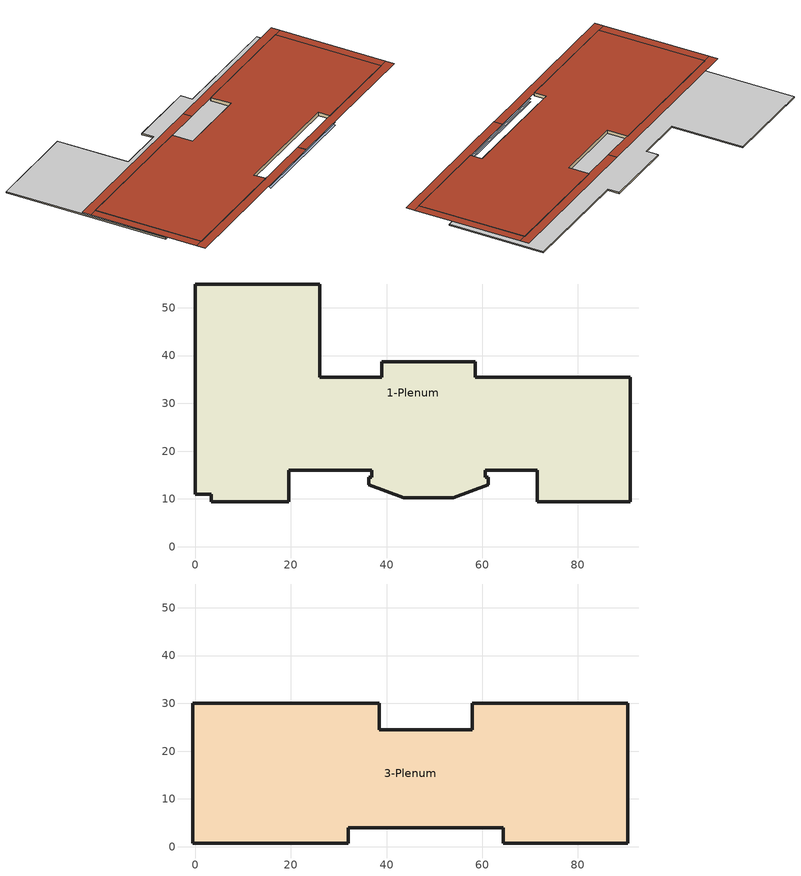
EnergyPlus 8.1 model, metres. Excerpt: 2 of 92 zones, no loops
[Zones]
1-Plenum
 floor adiabatic (Ceiling Cons): 36.88,15.95 19.51,15.95 19.51,9.45 3.35,9.45 3.35,10.92 0,10.92 0,54.97 26.01,54.97 26.01,35.46 39.01,35.46 39.01,38.71 58.52,38.71 58.52,35.46 91.03,35.46 91.03,9.45 71.53,9.45 71.53,15.95 60.66,15.95 60.66,14.48 61.26,14.48 61.26,12.95 53.95,10.21 43.59,10.21 36.27,12.95 36.27,14.48 36.88,14.48 z11.58
 wall outside (Curtain Wall Cons): 58.52,35.46 58.52,38.71 39.01,38.71 39.01,35.46 / 26.01,35.46 26.01,54.97 0,54.97 / 0,10.92 3.35,10.92 3.35,9.45 19.51,9.45 19.51,15.95 36.88,15.95 36.88,14.48 36.27,14.48 36.27,12.95 43.59,10.21 53.95,10.21 61.26,12.95 61.26,14.48 60.66,14.48 60.66,15.95 71.53,15.95 71.53,9.45 91.03,9.45 z11.58:11.89
 wall outside (Tilt-Up Cons): 91.03,9.45 91.03,35.46 58.52,35.46 / 39.01,35.46 26.01,35.46 / 0,54.97 0,10.92 z11.58:11.89
 ceiling adiabatic (Floor Cons): 19.51,15.95 36.88,15.95 36.88,14.48 36.27,14.48 36.27,12.95 43.59,10.21 53.95,10.21 61.26,12.95 61.26,14.48 60.66,14.48 60.66,15.95 71.53,15.95 71.53,9.45 91.03,9.45 91.03,35.46 58.52,35.46 58.52,38.71 39.01,38.71 39.01,35.46 26.01,35.46 26.01,54.97 0,54.97 0,10.92 3.35,10.92 3.35,9.45 19.51,9.45 z11.89
3-Plenum
 floor adiabatic (Ceiling Cons): 64.47,4.01 31.96,4.01 31.96,0.76 -0.56,0.76 -0.56,30.02 38.46,30.02 38.46,24.43 57.97,24.43 57.97,30.02 90.48,30.02 90.48,0.76 64.47,0.76 z13.41
 wall outside (Curtain Wall Cons): 57.97,30.02 57.97,24.43 38.46,24.43 38.46,30.02 / 31.96,0.76 31.96,4.01 64.47,4.01 64.47,0.76 z13.41:14.33
 wall outside (Tilt-Up Cons): 64.47,0.76 90.48,0.76 90.48,30.02 57.97,30.02 / 38.46,30.02 -0.56,30.02 -0.56,0.76 31.96,0.76 z13.41:14.33
 roof outside (Roof Cons): 31.96,0.76 31.96,4.01 64.47,4.01 64.47,0.76 90.48,0.76 90.48,30.02 57.97,30.02 57.97,24.43 38.46,24.43 38.46,30.02 -0.56,30.02 -0.56,0.76 z14.33; 92.76,30.02 92.76,32.3 48.24,32.3 48.24,30.02 z14.33; 48.19,30.02 48.19,32.3 -2.84,32.3 -2.84,30.02 z14.33; 48.24,0.76 48.24,-1.53 92.76,-1.53 92.76,0.76 z14.33; -2.84,0.76 -2.84,-1.53 48.19,-1.53 48.19,0.76 z14.33; 92.76,0.76 92.76,30.02 90.48,30.02 90.48,0.76 z14.33; -2.84,30.02 -2.84,0.76 -0.56,0.76 -0.56,30.02 z14.33
shading: 32.51,0,14.33 32.51,-0.41,14.1 65.02,-0.41,14.1 65.02,0,14.33; 32.51,0,13.64 32.51,-0.41,13.41 65.02,-0.41,13.41 65.02,0,13.64; 32.51,0,12.73 32.51,-0.41,12.5 65.02,-0.41,12.5 65.02,0,12.73; 32.51,0,11.81 32.51,-0.41,11.58 65.02,-0.41,11.58 65.02,0,11.81
[Building]
Classroom and Office Building: North Axis {deg}=315; Terrain=Country; Loads Convergence Tolerance Value=0.04; Temperature Convergence Tolerance Value {deltaC}=0.4; Solar Distribution=FullExterior; Maximum Number of Warmup Days=25; Minimum Number of Warmup Days=6
[Site:Location]
Climate Zone 12 CA USA WYEC2-C-00012 WMO#=724830: Latitude {deg}=37.3; Longitude {deg}=120.57; Time Zone {hr}=-8; Elevation {m}=61
[Site:GroundTemperature:BuildingSurface]
20.11, 20.13, 20.14, 20.18, 20.2, 20.22, 20.23, 20.26, 20.27, 20.24, 20.26, 20.25
[SizingPeriod:DesignDay] Day of Month=21; Dry-Bulb Temperature Range Modifier Type=DefaultMultipliers; Humidity Condition Type=Wetbulb; Barometric Pressure {Pa}=101265; Rain Indicator=No; Snow Indicator=No; Daylight Saving Time Indicator=No; Solar Model Indicator=ASHRAEClearSky
Name | Month | Day Type | Maximum Dry-Bulb Temperature {C} | Daily Dry-Bulb Temperature Range {deltaC} | Wetbulb or DewPoint at Maximum Dry-Bulb {C} | Wind Speed {m/s} | Wind Direction {deg} | Sky Clearness
12_CA_USA Annual Heating 99.6% Design Conditions DB | 12 | WinterDesignDay | -.5 | 0 | -.5 | 1.1 | 320 | 0
12_CA_USA Annual Cooling 1% Design Conditions DB/MWB | 7 | SummerDesignDay | 36 | 18.1 | 20.4 | 3.5 | 200 | 1
[Material] Thermal Absorptance=0.9; Solar Absorptance=0.7; Visible Absorptance=0.7
Name | Roughness | Thickness {m} | Conductivity {W/m-K} | Density {kg/m3} | Specific Heat {J/kg-K}
Sound Attenuation Blanket | VeryRough | 0.089 | 0.03 | 24.8 | 1000
Rigid Insulation (6in) | Smooth | 0.1524 | 0.0346 | 28.83 | 1215.77
Conc HW 6in (HF-C13) | Smooth | 0.1524 | 1.73 | 2242.58 | 838.462
Blt-Up Roof 3/8in (BR01) | Smooth | 0.0095 | 0.1625 | 1121.29 | 1467.31
AcousTile 1/2in (AC02) | MediumSmooth | 0.0127 | 0.0571 | 288.33 | 1341.54
Steel Siding HF-A3 | Smooth | 0.0015 | 89.98 | 7688.86 | 419.23
GypBd 1/2in GP01 | Smooth | 0.0127 | 0.32 | 800.92 | 838.46
Conc HW 12in HF-C11 | Smooth | 0.3048 | 3.46 | 2242.58 | 838.462
Conc HW 10in | Smooth | 0.253 | 1.73 | 2242.58 | 838.462
[WindowMaterial:Gas]
AIR 13MM: Gas Type=Air; Thickness {m}=0.0127
[WindowMaterial:Glazing] Optical Data Type=SpectralAverage; Infrared Transmittance at Normal Incidence=0; Front Side Infrared Hemispherical Emissivity=0.84; Conductivity {W/m-K}=0.9
Name | Thickness {m} | Solar Transmittance at Normal Incidence | Front Side Solar Reflectance at Normal Incidence | Back Side Solar Reflectance at Normal Incidence | Visible Transmittance at Normal Incidence | Front Side Visible Reflectance at Normal Incidence | Back Side Visible Reflectance at Normal Incidence | Back Side Infrared Hemispherical Emissivity
CLEAR 6MM | 0.006 | 0.775 | 0.071 | 0.071 | 0.881 | 0.08 | 0.08 | 0.84
LoE TINT 6MM | 0.006 | 0.36 | 0.093 | 0.2 | 0.5 | 0.035 | 0.054 | 0.1
CLEAR 1inch | 0.025 | 0.775 | 0.071 | 0.071 | 0.881 | 0.08 | 0.08 | 0.84
[WindowMaterial:Blind]
BLIND WITH HIGH REFLECTIVITY SLATS: Slat Orientation=Horizontal; Slat Width {m}=0.051; Slat Separation {m}=0.0037; Slat Thickness {m}=0.001; Slat Angle {deg}=45; Slat Conductivity {W/m-K}=0.9; Slat Beam Solar Transmittance=0; Front Side Slat Beam Solar Reflectance=0.8; Back Side Slat Beam Solar Reflectance=0.8; Slat Diffuse Solar Transmittance=0; Front Side Slat Diffuse Solar Reflectance=0.8; Back Side Slat Diffuse Solar Reflectance=0.8; Slat Beam Visible Transmittance=0; Front Side Slat Beam Visible Reflectance=0.8; Back Side Slat Beam Visible Reflectance=0.8; Slat Diffuse Visible Transmittance=0; Front Side Slat Diffuse Visible Reflectance=0.8; Back Side Slat Diffuse Visible Reflectance=0.8; Slat Infrared Hemispherical Transmittance=0; Front Side Slat Infrared Hemispherical Emissivity=0.9; Back Side Slat Infrared Hemispherical Emissivity=0.9; Blind to Glass Distance {m}=0.05; Blind Top Opening Multiplier=0.5; Blind Bottom Opening Multiplier=0.5; Blind Left Side Opening Multiplier=0.5; Blind Right Side Opening Multiplier=0.5; Minimum Slat Angle {deg}=0; Maximum Slat Angle {deg}=180
[Construction]
Curtain Wall Cons: Steel Siding HF-A3, GypBd 1/2in GP01, Sound Attenuation Blanket, GypBd 1/2in GP01
Tilt-Up Cons: Conc HW 12in HF-C11, Sound Attenuation Blanket, GypBd 1/2in GP01
Ext Firelight Insulated 1inch with blind: CLEAR 1inch, BLIND WITH HIGH REFLECTIVITY SLATS
Floor Cons: Conc HW 10in
Roof Cons: Blt-Up Roof 3/8in (BR01), Rigid Insulation (6in), Conc HW 6in (HF-C13)
Ceiling Cons: AcousTile 1/2in (AC02)
Low-E Tint 2637 with blind: LoE TINT 6MM, AIR 13MM, CLEAR 6MM, BLIND WITH HIGH REFLECTIVITY SLATS
[WindowProperty:ShadingControl] Shading Type=InteriorBlind; Shading Control Type=AlwaysOff; Shading Control Is Scheduled=No; Glare Control Is Active=No; Type of Slat Angle Control for Blinds=BlockBeamSolar
Name | Construction with Shading
Window Blind Ext Firelight | Ext Firelight Insulated 1inch with blind
Window Blind | Low-E Tint 2637 with blind
[AirLoopHVAC:ReturnPlenum]
Name | Zone
3-Plenum-Return | 3-Plenum
1-Plenum-Return | 1-Plenum
[AvailabilityManager:Scheduled] Schedule=On
Dual Duct System 1 Schedule; Reheat System 1 Avail
[SetpointManager:Scheduled] Control Variable=Temperature
Name | Schedule | Setpoint Node or NodeList
Chilled Water Loop Setpoint Manager | ChW Loop Temp Schedule | Chilled Water Loop Setpoint Node List
Hot Water Loop Setpoint Manager | HW Loop Temp Schedule | Hot Water Loop Setpoint Node List
Heating Supply Air Temp Manager | Heating Supply Air Temp Sch | Heating Supply Air Temp Nodes
Cooling Supply Air Temp Manager | Cooling Supply Air Temp Sch | Cooling Supply Air Temp Nodes
Mixed Air Temp Manager | Seasonal Reset Mixed Air Temp Sch | Mixed Air Nodes
[Exterior:Lights]
ExteriorLights: Schedule=ExteriorLight-Year; Design Level {W}=6489; Control Option=AstronomicalClock
[Zone] Type=1; Multiplier=1; Ceiling Height {m}=Autocalculate; Volume {m3}=Autocalculate; Floor Area {m2}=autocalculate; Part of Total Floor Area=No
3-Plenum; 1-Plenum
[Schedule:Compact]
ON: Through: 12/31, For: AllDays, Until: 24:00, 1
Heating Supply Air Temp Sch: Through: 12/31, For: Weekdays, Until: 05:00, 23.9, Until: 20:00, 37.8, Until: 24:00, 23.9, For: Weekends Holidays AllOtherDays, Until: 24:00, 23.9
Cooling Supply Air Temp Sch: Through: 12/31, For: Weekdays, Until: 05:00, 16, Until: 20:00, 11.7, Until: 24:00, 12.8, For: Weekends Holidays AllOtherDays, Until: 24:00, 12.8
Seasonal Reset Mixed Air Temp Sch: Through: 3/31, For: AllDays, Until: 24:00, 37.8, Through: 9/30, For: AllDays, Until: 24:00, 11.7, Through: 12/31, For: AllDays, Until: 24:00, 37.8
ChW LOOP TEMP SCHEDULE: Through: 12/31, For: AllDays, Until: 24:00, 4.8
HW LOOP TEMP SCHEDULE: Through: 5/31, For: AllDays, Until: 24:00, 93.3, Through: 9/30, For: AllDays, Until: 24:00, 48.9, Through: 12/31, For: AllDays, Until: 24:00, 93.3
[Schedule:Year]
ExteriorLight-Year: ExteriorLight-Wk, 1, 1, 12, 31
[Schedule:Day:Hourly]
ExteriorLight-Day: 1, 1, 1, 1, 1, 1, 0, 0, 0, 0, 0, 0, 0, 0, 0, 0, 0, 0, 0, 1, 1, 1, 1, 1
[Schedule:Week:Compact]
ExteriorLight-Wk: AllDays, ExteriorLight-Day
